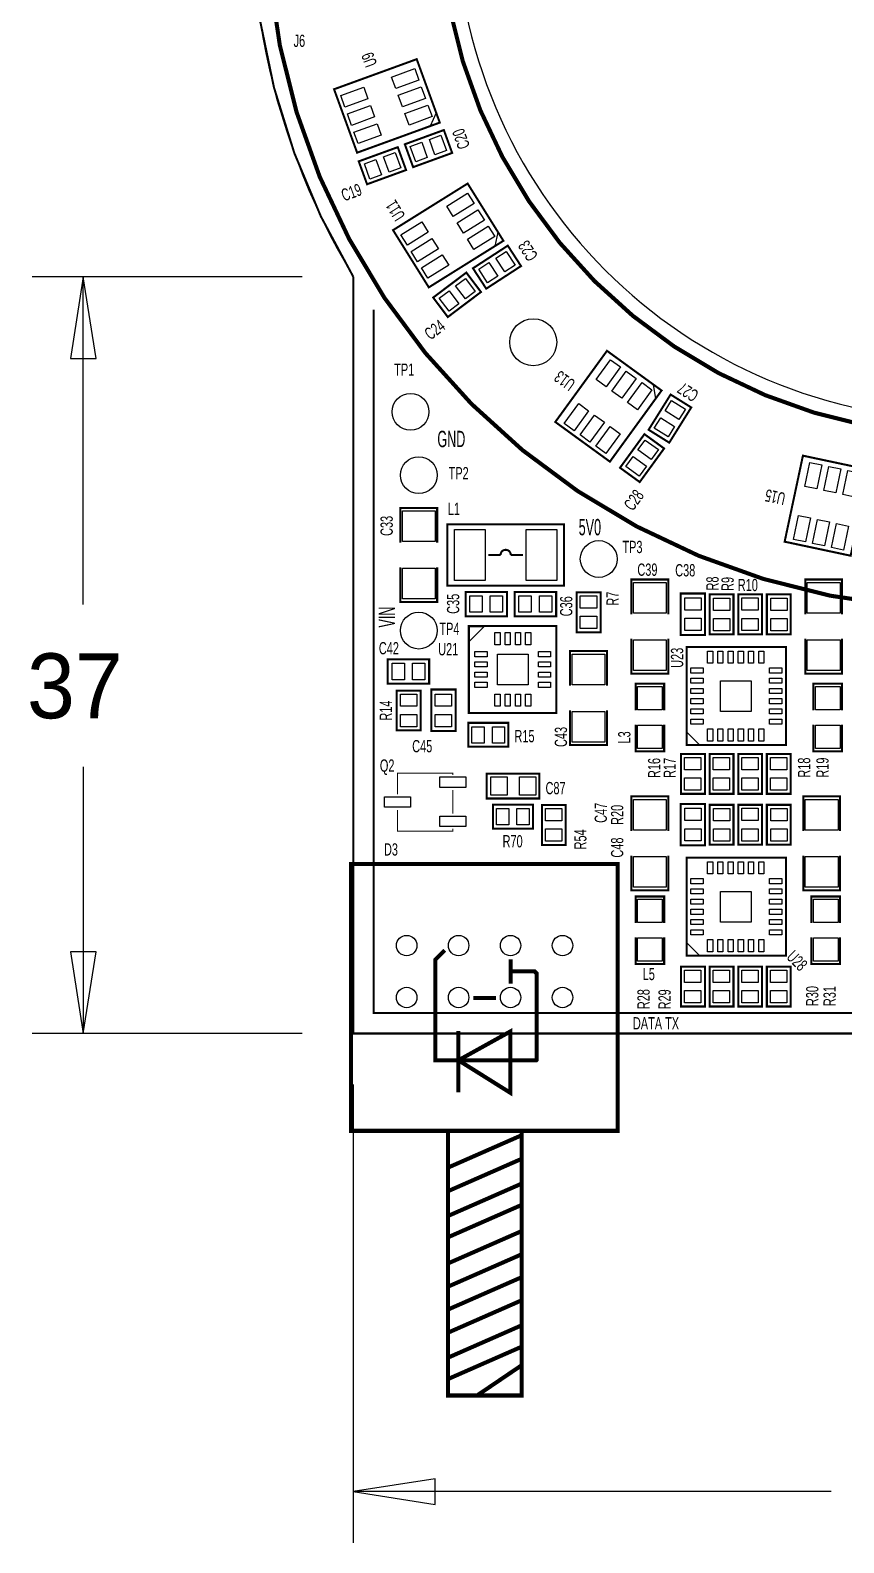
# Model space of a CAD drawing. Extents: x -54 to 67, y -80 to 45.
# Drawn here: x -45.8 to -6, y -79.9 to -5.9 of the extents above; entities that cross this region are included whole.
import ezdxf

# ---------------------------------------------------------------- set-up
doc = ezdxf.new("R2010")
doc.units = 0
for name, color, linetype in [('ASSEMBLY', 80, 'CONTINUOUS'), ('SILK_SCREEN', 7, 'CONTINUOUS'), ('SILK_SCREEN2', 4, 'CONTINUOUS')]:
    doc.layers.add(name, color=color, linetype=linetype)

msp = doc.modelspace()

# ---------------------------------------------------------------- linework, layer by layer
at = {"layer": 'ASSEMBLY', "const_width": 0.1}
msp.add_lwpolyline([(30, -18, 1.766786), (-30, -18)], format="xyb", dxfattribs=at)
at = {"layer": 'ASSEMBLY'}
msp.add_lwpolyline([(25, 0, 1), (-25, 0, 1), (25, 0)], format="xyb", dxfattribs=at)
msp.add_lwpolyline([(25, 0, 1), (-25, 0, 1), (25, 0)], format="xyb", dxfattribs=at)
for points in [[(-26.793278, -8.384896), (-27.92091, -8.79532), (-28.126122, -8.231504), (-26.99849, -7.82108)], [(-29.283378, -9.291296), (-30.41101, -9.70172), (-30.616222, -9.137904), (-29.48859, -8.72748)], [(-26.468278, -9.277596), (-27.59591, -9.68802), (-27.801122, -9.124204), (-26.67349, -8.71378)], [(-26.143378, -10.170296), (-27.27101, -10.58072), (-27.476222, -10.016904), (-26.34859, -9.60648)], [(-28.958478, -10.183996), (-30.08611, -10.59442), (-30.291322, -10.030604), (-29.16369, -9.62018)], [(-28.633578, -11.076696), (-29.76121, -11.48712), (-29.966422, -10.923304), (-28.83879, -10.51288)], [(-26.0054, -12.036483), (-26.279016, -11.284729), (-25.7152, -11.079517), (-25.441584, -11.831271)], [(-26.9451, -12.378483), (-27.218716, -11.626729), (-26.6549, -11.421517), (-26.381284, -12.173271)], [(-28.8946, -12.263517), (-28.620984, -13.015271), (-29.1848, -13.220483), (-29.458416, -12.468729)], [(-27.9549, -11.921517), (-27.681284, -12.673271), (-28.2451, -12.878483), (-28.518716, -12.126729)], [(-24.091695, -14.420863), (-25.109353, -15.056766), (-25.427305, -14.547937), (-24.409647, -13.912034)], [(-23.588295, -15.226563), (-24.605953, -15.862466), (-24.923905, -15.353637), (-23.906247, -14.717734)], [(-26.338995, -15.825163), (-27.356653, -16.461066), (-27.674605, -15.952237), (-26.656947, -15.316334)], [(-23.084895, -16.032163), (-24.102553, -16.668066), (-24.420505, -16.159237), (-23.402847, -15.523334)], [(-25.835595, -16.630863), (-26.853253, -17.266766), (-27.171205, -16.757937), (-26.153547, -16.122034)], [(-25.332195, -17.436463), (-26.349853, -18.072366), (-26.667805, -17.563537), (-25.650147, -16.927634)], [(-22.595046, -17.75426), (-23.030757, -17.083323), (-22.527554, -16.75654), (-22.091843, -17.427477)], [(-23.433746, -18.29886), (-23.869457, -17.627923), (-23.366254, -17.30114), (-22.930543, -17.972077)], [(-24.521135, -18.080001), (-24.039683, -18.71891), (-24.518865, -19.079999), (-25.000317, -18.44109)], [(-25.319735, -18.681801), (-24.838283, -19.32071), (-25.317465, -19.681799), (-25.798917, -19.04289)], [(-16.934124, -22.410225), (-17.639466, -23.381046), (-18.124876, -23.028375), (-17.419534, -22.057554)], [(-16.165524, -22.968625), (-16.870866, -23.939446), (-17.356276, -23.586775), (-16.650934, -22.615954)], [(-15.397024, -23.527025), (-16.102366, -24.497846), (-16.587776, -24.145175), (-15.882434, -23.174354)], [(-18.491724, -24.554125), (-19.197066, -25.524946), (-19.682476, -25.172275), (-18.977134, -24.201454)], [(-14.079857, -24.978382), (-14.758295, -24.554447), (-14.440343, -24.045618), (-13.761905, -24.469553)], [(-17.723224, -25.112525), (-18.428566, -26.083346), (-18.913976, -25.730675), (-18.208634, -24.759854)], [(-14.609757, -25.826382), (-15.288195, -25.402447), (-14.970243, -24.893618), (-14.291805, -25.317553)], [(-16.954624, -25.670925), (-17.659966, -26.641746), (-18.145376, -26.289075), (-17.440034, -25.318254)], [(-15.727271, -25.982181), (-15.080058, -26.452409), (-15.432729, -26.937819), (-16.079942, -26.467591)], [(-16.315071, -26.791181), (-15.667858, -27.261409), (-16.020529, -27.746819), (-16.667742, -27.276591)], [(-7.089309, -27.198385), (-7.338803, -28.372162), (-7.925691, -28.247415), (-7.676197, -27.073638)], [(-6.160109, -27.395885), (-6.409603, -28.569662), (-6.996491, -28.444915), (-6.746997, -27.271138)], [(-5.230809, -27.593385), (-5.480303, -28.767162), (-6.067191, -28.642415), (-5.817697, -27.468638)], [(-26, -30.95), (-27.6, -30.95), (-27.6, -29.45), (-26, -29.45)], [(-7.640309, -29.790485), (-7.889803, -30.964262), (-8.476691, -30.839515), (-8.227197, -29.665738)], [(-6.711009, -29.987985), (-6.960503, -31.161762), (-7.547391, -31.037015), (-7.297897, -29.863238)], [(-5.781809, -30.185485), (-6.031303, -31.359262), (-6.618191, -31.234515), (-6.368697, -30.060738)], [(-25.05, -32.85), (-25.05, -30.35), (-23.55, -30.35), (-23.55, -32.85)], [(-21.55, -32.85), (-21.55, -30.35), (-20.05, -30.35), (-20.05, -32.85)], [(-26, -33.75), (-27.6, -33.75), (-27.6, -32.25), (-26, -32.25)], [(-14.7, -34.45), (-16.3, -34.45), (-16.3, -32.95), (-14.7, -32.95)], [(-6.2, -34.45), (-7.8, -34.45), (-7.8, -32.95), (-6.2, -32.95)], [(-24.3, -34.4), (-24.3, -33.6), (-23.7, -33.6), (-23.7, -34.4)], [(-23.3, -34.4), (-23.3, -33.6), (-22.7, -33.6), (-22.7, -34.4)], [(-21.9, -34.4), (-21.9, -33.6), (-21.3, -33.6), (-21.3, -34.4)], [(-20.9, -34.4), (-20.9, -33.6), (-20.3, -33.6), (-20.3, -34.4)], [(-18.9, -33.6), (-18.1, -33.6), (-18.1, -34.2), (-18.9, -34.2)], [(-13.795, -33.695), (-12.995, -33.695), (-12.995, -34.295), (-13.795, -34.295)], [(-11.59, -34.31), (-12.39, -34.31), (-12.39, -33.71), (-11.59, -33.71)], [(-11, -33.7), (-10.2, -33.7), (-10.2, -34.3), (-11, -34.3)], [(-8.79, -34.31), (-9.59, -34.31), (-9.59, -33.71), (-8.79, -33.71)], [(-18.9, -34.6), (-18.1, -34.6), (-18.1, -35.2), (-18.9, -35.2)], [(-13.795, -34.695), (-12.995, -34.695), (-12.995, -35.295), (-13.795, -35.295)], [(-11.59, -35.31), (-12.39, -35.31), (-12.39, -34.71), (-11.59, -34.71)], [(-11, -34.7), (-10.2, -34.7), (-10.2, -35.3), (-11, -35.3)], [(-8.79, -35.31), (-9.59, -35.31), (-9.59, -34.71), (-8.79, -34.71)], [(-23.075, -36), (-23.075, -35.4), (-22.825, -35.4), (-22.825, -36)], [(-22.575, -36), (-22.575, -35.4), (-22.325, -35.4), (-22.325, -36)], [(-22.075, -36), (-22.075, -35.4), (-21.825, -35.4), (-21.825, -36)], [(-21.575, -36), (-21.575, -35.4), (-21.325, -35.4), (-21.325, -36)], [(-14.7, -37.25), (-16.3, -37.25), (-16.3, -35.75), (-14.7, -35.75)], [(-6.2, -37.25), (-7.8, -37.25), (-7.8, -35.75), (-6.2, -35.75)], [(-27.5, -36.9), (-27.5, -37.7), (-28.1, -37.7), (-28.1, -36.9)], [(-26.5, -36.9), (-26.5, -37.7), (-27.1, -37.7), (-27.1, -36.9)], [(-23.45, -36.575), (-24.05, -36.575), (-24.05, -36.325), (-23.45, -36.325)], [(-23.45, -37.075), (-24.05, -37.075), (-24.05, -36.825), (-23.45, -36.825)], [(-22.95, -37.95), (-22.95, -36.45), (-21.45, -36.45), (-21.45, -37.95)], [(-20.35, -36.575), (-20.95, -36.575), (-20.95, -36.325), (-20.35, -36.325)], [(-20.35, -37.075), (-20.95, -37.075), (-20.95, -36.825), (-20.35, -36.825)], [(-17.7, -37.95), (-19.3, -37.95), (-19.3, -36.45), (-17.7, -36.45)], [(-12.675, -36.9), (-12.675, -36.3), (-12.425, -36.3), (-12.425, -36.9)], [(-12.175, -36.9), (-12.175, -36.3), (-11.925, -36.3), (-11.925, -36.9)], [(-11.675, -36.9), (-11.675, -36.3), (-11.425, -36.3), (-11.425, -36.9)], [(-11.175, -36.9), (-11.175, -36.3), (-10.925, -36.3), (-10.925, -36.9)], [(-10.675, -36.9), (-10.675, -36.3), (-10.425, -36.3), (-10.425, -36.9)], [(-10.175, -36.9), (-10.175, -36.3), (-9.925, -36.3), (-9.925, -36.9)], [(-23.45, -37.575), (-24.05, -37.575), (-24.05, -37.325), (-23.45, -37.325)], [(-20.35, -37.575), (-20.95, -37.575), (-20.95, -37.325), (-20.35, -37.325)], [(-12.9, -37.375), (-13.5, -37.375), (-13.5, -37.125), (-12.9, -37.125)], [(-12.9, -37.875), (-13.5, -37.875), (-13.5, -37.625), (-12.9, -37.625)], [(-9.05, -37.375), (-9.65, -37.375), (-9.65, -37.125), (-9.05, -37.125)], [(-9.05, -37.875), (-9.65, -37.875), (-9.65, -37.625), (-9.05, -37.625)], [(-27.7, -38.4), (-26.9, -38.4), (-26.9, -39), (-27.7, -39)], [(-25.2, -39), (-26, -39), (-26, -38.4), (-25.2, -38.4)], [(-23.45, -38.075), (-24.05, -38.075), (-24.05, -37.825), (-23.45, -37.825)], [(-23.075, -39), (-23.075, -38.4), (-22.825, -38.4), (-22.825, -39)], [(-22.575, -39), (-22.575, -38.4), (-22.325, -38.4), (-22.325, -39)], [(-22.075, -39), (-22.075, -38.4), (-21.825, -38.4), (-21.825, -39)], [(-21.575, -39), (-21.575, -38.4), (-21.325, -38.4), (-21.325, -39)], [(-20.35, -38.075), (-20.95, -38.075), (-20.95, -37.825), (-20.35, -37.825)], [(-14.9, -39.17), (-16.1, -39.17), (-16.1, -38.03), (-14.9, -38.03)], [(-12.9, -38.375), (-13.5, -38.375), (-13.5, -38.125), (-12.9, -38.125)], [(-10.55, -39.25), (-12.05, -39.25), (-12.05, -37.75), (-10.55, -37.75)], [(-9.05, -38.375), (-9.65, -38.375), (-9.65, -38.125), (-9.05, -38.125)], [(-6.2, -39.17), (-7.4, -39.17), (-7.4, -38.03), (-6.2, -38.03)], [(-12.9, -38.875), (-13.5, -38.875), (-13.5, -38.625), (-12.9, -38.625)], [(-12.9, -39.375), (-13.5, -39.375), (-13.5, -39.125), (-12.9, -39.125)], [(-9.05, -38.875), (-9.65, -38.875), (-9.65, -38.625), (-9.05, -38.625)], [(-9.05, -39.375), (-9.65, -39.375), (-9.65, -39.125), (-9.05, -39.125)], [(-27.7, -39.4), (-26.9, -39.4), (-26.9, -40), (-27.7, -40)], [(-25.2, -40), (-26, -40), (-26, -39.4), (-25.2, -39.4)], [(-17.7, -40.75), (-19.3, -40.75), (-19.3, -39.25), (-17.7, -39.25)], [(-14.9, -41.07), (-16.1, -41.07), (-16.1, -39.93), (-14.9, -39.93)], [(-12.9, -39.875), (-13.5, -39.875), (-13.5, -39.625), (-12.9, -39.625)], [(-9.05, -39.875), (-9.65, -39.875), (-9.65, -39.625), (-9.05, -39.625)], [(-6.2, -41.07), (-7.4, -41.07), (-7.4, -39.93), (-6.2, -39.93)], [(-24.2, -40.8), (-24.2, -40), (-23.6, -40), (-23.6, -40.8)], [(-23.2, -40.8), (-23.2, -40), (-22.6, -40), (-22.6, -40.8)], [(-12.675, -40.7), (-12.675, -40.1), (-12.425, -40.1), (-12.425, -40.7)], [(-12.175, -40.7), (-12.175, -40.1), (-11.925, -40.1), (-11.925, -40.7)], [(-11.675, -40.7), (-11.675, -40.1), (-11.425, -40.1), (-11.425, -40.7)], [(-11.175, -40.7), (-11.175, -40.1), (-10.925, -40.1), (-10.925, -40.7)], [(-10.675, -40.7), (-10.675, -40.1), (-10.425, -40.1), (-10.425, -40.7)], [(-10.175, -40.7), (-10.175, -40.1), (-9.925, -40.1), (-9.925, -40.7)], [(-13.8, -41.5), (-13, -41.5), (-13, -42.1), (-13.8, -42.1)], [(-12.4, -41.5), (-11.6, -41.5), (-11.6, -42.1), (-12.4, -42.1)], [(-11, -41.5), (-10.2, -41.5), (-10.2, -42.1), (-11, -42.1)], [(-9.6, -41.5), (-8.8, -41.5), (-8.8, -42.1), (-9.6, -42.1)], [(-24.499, -42.964), (-25.769, -42.964), (-25.769, -42.454), (-24.499, -42.454)], [(-22.48, -42.45), (-22.48, -43.35), (-23.28, -43.35), (-23.28, -42.45)], [(-21.08, -42.45), (-21.08, -43.35), (-21.88, -43.35), (-21.88, -42.45)], [(-13.8, -42.5), (-13, -42.5), (-13, -43.1), (-13.8, -43.1)], [(-12.4, -42.5), (-11.6, -42.5), (-11.6, -43.1), (-12.4, -43.1)], [(-11, -42.5), (-10.2, -42.5), (-10.2, -43.1), (-11, -43.1)], [(-9.6, -42.5), (-8.8, -42.5), (-8.8, -43.1), (-9.6, -43.1)], [(-27.2067, -43.94), (-28.4767, -43.94), (-28.4767, -43.43), (-27.2067, -43.43)], [(-14.7, -45.05), (-16.3, -45.05), (-16.3, -43.55), (-14.7, -43.55)], [(-6.3, -45.05), (-7.9, -45.05), (-7.9, -43.55), (-6.3, -43.55)], [(-24.499, -44.879), (-25.769, -44.879), (-25.769, -44.369), (-24.499, -44.369)], [(-23, -44.8), (-23, -44), (-22.4, -44), (-22.4, -44.8)], [(-22, -44.8), (-22, -44), (-21.4, -44), (-21.4, -44.8)], [(-20.6, -44), (-19.8, -44), (-19.8, -44.6), (-20.6, -44.6)], [(-13.795, -43.985), (-12.995, -43.985), (-12.995, -44.585), (-13.795, -44.585)], [(-11.59, -44.6), (-12.39, -44.6), (-12.39, -44), (-11.59, -44)], [(-11, -43.99), (-10.2, -43.99), (-10.2, -44.59), (-11, -44.59)], [(-8.79, -44.6), (-9.59, -44.6), (-9.59, -44), (-8.79, -44)], [(-20.6, -45), (-19.8, -45), (-19.8, -45.6), (-20.6, -45.6)], [(-13.795, -44.985), (-12.995, -44.985), (-12.995, -45.585), (-13.795, -45.585)], [(-11.59, -45.6), (-12.39, -45.6), (-12.39, -45), (-11.59, -45)], [(-11, -44.99), (-10.2, -44.99), (-10.2, -45.59), (-11, -45.59)], [(-8.79, -45.6), (-9.59, -45.6), (-9.59, -45), (-8.79, -45)], [(-14.7, -47.85), (-16.3, -47.85), (-16.3, -46.35), (-14.7, -46.35)], [(-6.3, -47.85), (-7.9, -47.85), (-7.9, -46.35), (-6.3, -46.35)], [(-12.675, -47.2), (-12.675, -46.6), (-12.425, -46.6), (-12.425, -47.2)], [(-12.175, -47.2), (-12.175, -46.6), (-11.925, -46.6), (-11.925, -47.2)], [(-11.675, -47.2), (-11.675, -46.6), (-11.425, -46.6), (-11.425, -47.2)], [(-11.175, -47.2), (-11.175, -46.6), (-10.925, -46.6), (-10.925, -47.2)], [(-10.675, -47.2), (-10.675, -46.6), (-10.425, -46.6), (-10.425, -47.2)], [(-10.175, -47.2), (-10.175, -46.6), (-9.925, -46.6), (-9.925, -47.2)], [(-12.9, -47.675), (-13.5, -47.675), (-13.5, -47.425), (-12.9, -47.425)], [(-12.9, -48.175), (-13.5, -48.175), (-13.5, -47.925), (-12.9, -47.925)], [(-10.55, -49.55), (-12.05, -49.55), (-12.05, -48.05), (-10.55, -48.05)], [(-9.05, -47.675), (-9.65, -47.675), (-9.65, -47.425), (-9.05, -47.425)], [(-9.05, -48.175), (-9.65, -48.175), (-9.65, -47.925), (-9.05, -47.925)], [(-14.9, -49.57), (-16.1, -49.57), (-16.1, -48.43), (-14.9, -48.43)], [(-12.9, -48.675), (-13.5, -48.675), (-13.5, -48.425), (-12.9, -48.425)], [(-9.05, -48.675), (-9.65, -48.675), (-9.65, -48.425), (-9.05, -48.425)], [(-6.3, -49.57), (-7.5, -49.57), (-7.5, -48.43), (-6.3, -48.43)], [(-12.9, -49.175), (-13.5, -49.175), (-13.5, -48.925), (-12.9, -48.925)], [(-12.9, -49.675), (-13.5, -49.675), (-13.5, -49.425), (-12.9, -49.425)], [(-9.05, -49.175), (-9.65, -49.175), (-9.65, -48.925), (-9.05, -48.925)], [(-9.05, -49.675), (-9.65, -49.675), (-9.65, -49.425), (-9.05, -49.425)], [(-12.9, -50.175), (-13.5, -50.175), (-13.5, -49.925), (-12.9, -49.925)], [(-9.05, -50.175), (-9.65, -50.175), (-9.65, -49.925), (-9.05, -49.925)], [(-14.9, -51.47), (-16.1, -51.47), (-16.1, -50.33), (-14.9, -50.33)], [(-12.675, -51), (-12.675, -50.4), (-12.425, -50.4), (-12.425, -51)], [(-12.175, -51), (-12.175, -50.4), (-11.925, -50.4), (-11.925, -51)], [(-11.675, -51), (-11.675, -50.4), (-11.425, -50.4), (-11.425, -51)], [(-11.175, -51), (-11.175, -50.4), (-10.925, -50.4), (-10.925, -51)], [(-10.675, -51), (-10.675, -50.4), (-10.425, -50.4), (-10.425, -51)], [(-10.175, -51), (-10.175, -50.4), (-9.925, -50.4), (-9.925, -51)], [(-6.3, -51.47), (-7.5, -51.47), (-7.5, -50.33), (-6.3, -50.33)], [(-13.8, -51.9), (-13, -51.9), (-13, -52.5), (-13.8, -52.5)], [(-12.4, -51.9), (-11.6, -51.9), (-11.6, -52.5), (-12.4, -52.5)], [(-11, -51.9), (-10.2, -51.9), (-10.2, -52.5), (-11, -52.5)], [(-9.6, -51.9), (-8.8, -51.9), (-8.8, -52.5), (-9.6, -52.5)], [(-13.8, -52.9), (-13, -52.9), (-13, -53.5), (-13.8, -53.5)], [(-12.4, -52.9), (-11.6, -52.9), (-11.6, -53.5), (-12.4, -53.5)], [(-11, -52.9), (-10.2, -52.9), (-10.2, -53.5), (-11, -53.5)], [(-9.6, -52.9), (-8.8, -52.9), (-8.8, -53.5), (-9.6, -53.5)]]:
    msp.add_lwpolyline(points, close=True, dxfattribs=at)
for points in [[(-32.5, -18), (-45.7, -18)], [(-42.575, -22), (-43.2, -18), (-43.825, -22), (-42.575, -22)], [(-43.2, -34.0313), (-43.2, -18)], [(-43.2, -41.9687), (-43.2, -55)], [(-43.825, -51), (-43.2, -55), (-42.575, -51), (-43.825, -51)], [(-32.5, -55), (-45.7, -55)], [(-30, -57.5), (-30, -79.9)], [(-26, -76.775), (-30, -77.4), (-26, -78.025), (-26, -76.775)], [(-6.6371, -77.4), (-30, -77.4)]]:
    msp.add_lwpolyline(points, dxfattribs=at)
at = {"layer": 'ASSEMBLY', "const_width": 0.1}
msp.add_lwpolyline([(-30, -18), (-30, -55), (30, -55), (30, -18)], dxfattribs=at)
at = {"layer": 'ASSEMBLY'}
for centre, radius in [((-21.2, -21.2), 1.15), ((-27.2, -24.6), 0.9), ((-26.8, -27.7), 0.9), ((-18, -31.8), 0.9), ((-26.8, -35.3), 0.9), ((-27.39, -50.7), 0.5), ((-24.85, -50.7), 0.5), ((-22.31, -50.7), 0.5), ((-19.77, -50.7), 0.5), ((-27.39, -53.24), 0.5), ((-24.85, -53.24), 0.5), ((-22.31, -53.24), 0.5), ((-19.77, -53.24), 0.5)]:
    msp.add_circle(centre, radius, dxfattribs=at)
at = {"layer": 'SILK_SCREEN'}
for points, const_width in [([(34.25, 0, 1), (-34.25, 0, 1), (34.25, 0)], 0.2), ([(25.75, 0, 1), (-25.75, 0, 1), (25.75, 0)], 0.2), ([(-22.8, -31.6, -1), (-22.3, -31.6)], 0.1)]:
    msp.add_lwpolyline(points, format="xyb", dxfattribs=dict(at, const_width=const_width))
for points, const_width in [([(-29.915, -11.6495), (-30.941, -8.8304), (-26.9004, -7.3597), (-25.7716, -10.4607), (-29.8123, -11.9314), (-29.915, -11.6495)], 0.1), ([(-27.1992, -11.4174), (-25.5734, -10.8257), (-25.1665, -11.9439), (-27.0741, -12.6382), (-27.481, -11.52), (-27.1992, -11.4174)], 0.1), ([(-27.7008, -12.8826), (-29.3266, -13.4743), (-29.7335, -12.3561), (-27.8259, -11.6618), (-27.419, -12.78), (-27.7008, -12.8826)], 0.1), ([(-26.4665, -18.2632), (-28.0562, -15.719), (-24.4096, -13.4404), (-22.6609, -16.2389), (-26.3075, -18.5176), (-26.4665, -18.2632)], 0.1), ([(-23.8975, -17.4196), (-22.4466, -16.4773), (-21.7984, -17.4754), (-23.5009, -18.581), (-24.1491, -17.583), (-23.8975, -17.4196)], 0.1), ([(-23.9972, -18.9248), (-25.3789, -19.966), (-26.095, -19.0156), (-24.4738, -17.7939), (-23.7576, -18.7443), (-23.9972, -18.9248)], 0.1), ([(29, -19.6), (29, -54), (-29, -54), (-29, -19.6)], 0.1), ([(-17.6966, -26.8623), (-20.1237, -25.099), (-17.5962, -21.6202), (-14.9264, -23.5599), (-17.4539, -27.0387), (-17.6966, -26.8623)], 0.1), ([(-15.4016, -25.2254), (-14.4849, -23.7583), (-13.4757, -24.3889), (-14.5514, -26.1105), (-15.5606, -25.4799), (-15.4016, -25.2254)], 0.1), ([(-14.9792, -26.6369), (-15.9961, -28.0365), (-16.9588, -27.337), (-15.7656, -25.6947), (-14.8029, -26.3942), (-14.9792, -26.6369)], 0.1), ([(-5.9751, -31.5757), (-8.9095, -30.9519), (-8.0155, -26.7459), (-4.7876, -27.432), (-5.6816, -31.6381), (-5.9751, -31.5757)], 0.1), ([(-27.7, -31), (-27.7, -29.3), (-25.9, -29.3), (-25.9, -31)], 0.1), ([(-25.15, -30.1), (-19.7, -30.1), (-19.7, -33.1), (-25.4, -33.1), (-25.4, -30.1), (-25.15, -30.1)], 0.1), ([(-23.4, -31.6), (-22.8, -31.6)], 0.1), ([(-22.3, -31.6), (-21.7, -31.6)], 0.1), ([(-27.7, -32.2), (-27.7, -33.9), (-25.9, -33.9), (-25.9, -32.2)], 0.1), ([(-16.4, -34.5), (-16.4, -32.8), (-14.6, -32.8), (-14.6, -34.5)], 0.1), ([(-7.9, -34.5), (-7.9, -32.8), (-6.1, -32.8), (-6.1, -34.5)], 0.1), ([(-24.21, -33.41), (-22.48, -33.41), (-22.48, -34.6), (-24.51, -34.6), (-24.51, -33.41), (-24.21, -33.41)], 0.1), ([(-21.81, -33.41), (-20.08, -33.41), (-20.08, -34.6), (-22.11, -34.6), (-22.11, -33.41), (-21.81, -33.41)], 0.1), ([(-17.91, -34.05), (-17.91, -35.38), (-19.08, -35.38), (-19.08, -33.43), (-17.91, -33.43), (-17.91, -34.05)], 0.1), ([(-12.805, -33.785), (-12.805, -35.515), (-13.995, -35.515), (-13.995, -33.485), (-12.805, -33.485), (-12.805, -33.785)], 0.1), ([(-12.58, -34.86), (-12.58, -33.53), (-11.41, -33.53), (-11.41, -35.48), (-12.58, -35.48), (-12.58, -34.86)], 0.1), ([(-10.01, -34.15), (-10.01, -35.48), (-11.18, -35.48), (-11.18, -33.53), (-10.01, -33.53), (-10.01, -34.15)], 0.1), ([(-9.78, -34.86), (-9.78, -33.53), (-8.61, -33.53), (-8.61, -35.48), (-9.78, -35.48), (-9.78, -34.86)], 0.1), ([(-24.191, -35.078), (-20.078, -35.078), (-20.078, -39.332), (-24.352, -39.332), (-24.352, -35.078), (-24.191, -35.078)], 0.1), ([(-16.4, -35.7), (-16.4, -37.4), (-14.6, -37.4), (-14.6, -35.7)], 0.1), ([(-12.8, -36.1), (-8.85, -36.1), (-8.85, -40.9), (-13.7, -40.9), (-13.7, -36.1), (-12.8, -36.1)], 0.1), ([(-7.9, -35.7), (-7.9, -37.4), (-6.1, -37.4), (-6.1, -35.7)], 0.1), ([(-26.59, -37.89), (-28.32, -37.89), (-28.32, -36.7), (-26.29, -36.7), (-26.29, -37.89), (-26.59, -37.89)], 0.1), ([(-19.4, -38), (-19.4, -36.3), (-17.6, -36.3), (-17.6, -38)], 0.1), ([(-26.71, -38.85), (-26.71, -40.18), (-27.88, -40.18), (-27.88, -38.23), (-26.71, -38.23), (-26.71, -38.85)], 0.1), ([(-26.19, -39.91), (-26.19, -38.18), (-25, -38.18), (-25, -40.21), (-26.19, -40.21), (-26.19, -39.91)], 0.1), ([(-16.2, -39.2), (-16.2, -37.9), (-14.8, -37.9), (-14.8, -39.2)], 0.1), ([(-7.5, -39.2), (-7.5, -37.9), (-6.1, -37.9), (-6.1, -39.2)], 0.1), ([(-19.4, -39.2), (-19.4, -40.9), (-17.6, -40.9), (-17.6, -39.2)], 0.1), ([(-23.75, -39.81), (-22.42, -39.81), (-22.42, -40.98), (-24.37, -40.98), (-24.37, -39.81), (-23.75, -39.81)], 0.1), ([(-16.2, -39.9), (-16.2, -41.2), (-14.8, -41.2), (-14.8, -39.9)], 0.1), ([(-7.5, -39.9), (-7.5, -41.2), (-6.1, -41.2), (-6.1, -39.9)], 0.1), ([(-12.81, -41.95), (-12.81, -43.28), (-13.98, -43.28), (-13.98, -41.33), (-12.81, -41.33), (-12.81, -41.95)], 0.1), ([(-11.41, -41.95), (-11.41, -43.28), (-12.58, -43.28), (-12.58, -41.33), (-11.41, -41.33), (-11.41, -41.95)], 0.1), ([(-10.01, -41.95), (-10.01, -43.28), (-11.18, -43.28), (-11.18, -41.33), (-10.01, -41.33), (-10.01, -41.95)], 0.1), ([(-8.61, -41.95), (-8.61, -43.28), (-9.78, -43.28), (-9.78, -41.33), (-8.61, -41.33), (-8.61, -41.95)], 0.1), ([(-27.8417, -43.307), (-27.8417, -42.27), (-25.134, -42.27), (-25.134, -42.3668)], 0.05), ([(-21.27, -43.51), (-23.48, -43.51), (-23.48, -42.29), (-20.91, -42.29), (-20.91, -43.51), (-21.27, -43.51)], 0.1), ([(-25.134, -44.2469), (-25.134, -43.0868)], 0.05), ([(-16.4, -45.1), (-16.4, -43.4), (-14.6, -43.4), (-14.6, -45.1)], 0.1), ([(-8, -45.1), (-8, -43.4), (-6.2, -43.4), (-6.2, -45.1)], 0.1), ([(-27.8417, -44.0636), (-27.8417, -45.1), (-25.134, -45.1), (-25.134, -44.9784)], 0.05), ([(-22.55, -43.81), (-21.22, -43.81), (-21.22, -44.98), (-23.17, -44.98), (-23.17, -43.81), (-22.55, -43.81)], 0.1), ([(-19.61, -44.45), (-19.61, -45.78), (-20.78, -45.78), (-20.78, -43.83), (-19.61, -43.83), (-19.61, -44.45)], 0.1), ([(-12.805, -44.075), (-12.805, -45.805), (-13.995, -45.805), (-13.995, -43.775), (-12.805, -43.775), (-12.805, -44.075)], 0.1), ([(-12.58, -45.15), (-12.58, -43.82), (-11.41, -43.82), (-11.41, -45.77), (-12.58, -45.77), (-12.58, -45.15)], 0.1), ([(-10.01, -44.44), (-10.01, -45.77), (-11.18, -45.77), (-11.18, -43.82), (-10.01, -43.82), (-10.01, -44.44)], 0.1), ([(-9.78, -45.15), (-9.78, -43.82), (-8.61, -43.82), (-8.61, -45.77), (-9.78, -45.77), (-9.78, -45.15)], 0.1), ([(-16.4, -46.3), (-16.4, -48), (-14.6, -48), (-14.6, -46.3)], 0.1), ([(-12.8, -46.4), (-8.85, -46.4), (-8.85, -51.2), (-13.7, -51.2), (-13.7, -46.4), (-12.8, -46.4)], 0.1), ([(-8, -46.3), (-8, -48), (-6.2, -48), (-6.2, -46.3)], 0.1), ([(-17.07, -54.49), (-17.07, -46.71), (-30.11, -46.71), (-30.11, -59.76), (-17.07, -59.76), (-17.07, -54.49)], 0.2), ([(-16.2, -49.6), (-16.2, -48.3), (-14.8, -48.3), (-14.8, -49.6)], 0.1), ([(-7.6, -49.6), (-7.6, -48.3), (-6.2, -48.3), (-6.2, -49.6)], 0.1), ([(-16.2, -50.3), (-16.2, -51.6), (-14.8, -51.6), (-14.8, -50.3)], 0.1), ([(-7.6, -50.3), (-7.6, -51.6), (-6.2, -51.6), (-6.2, -50.3)], 0.1), ([(-22.22, -51.96), (-21.14, -51.96), (-21.03, -52.07), (-21.03, -56.29), (-21.05, -56.31), (-25.99, -56.31), (-25.99, -51.39), (-25.53, -50.93)], 0.2), ([(-22.3, -51.37), (-22.3, -52.56)], 0.2), ([(-12.81, -52.35), (-12.81, -53.68), (-13.98, -53.68), (-13.98, -51.73), (-12.81, -51.73), (-12.81, -52.35)], 0.1), ([(-11.41, -52.35), (-11.41, -53.68), (-12.58, -53.68), (-12.58, -51.73), (-11.41, -51.73), (-11.41, -52.35)], 0.1), ([(-10.01, -52.35), (-10.01, -53.68), (-11.18, -53.68), (-11.18, -51.73), (-10.01, -51.73), (-10.01, -52.35)], 0.1), ([(-8.61, -52.35), (-8.61, -53.68), (-9.78, -53.68), (-9.78, -51.73), (-8.61, -51.73), (-8.61, -52.35)], 0.1), ([(-24.13, -53.26), (-23.03, -53.26)], 0.2), ([(-22.32, -57.9), (-22.32, -54.9), (-24.86, -56.31), (-22.32, -57.9)], 0.2), ([(-24.86, -54.87), (-24.86, -57.87)], 0.2), ([(-21.78, -59.98), (-25.4, -61.57)], 0.2), ([(-25.37, -59.7), (-25.37, -72.7), (-21.77, -72.7), (-21.77, -59.7)], 0.2), ([(-21.75, -61.12), (-25.37, -62.71)], 0.2), ([(-21.79, -62.35), (-25.41, -63.94)], 0.2), ([(-21.79, -63.39), (-25.41, -64.98)], 0.2), ([(-21.79, -64.67), (-25.41, -66.26)], 0.2), ([(-21.8, -65.81), (-25.42, -67.4)], 0.2), ([(-21.8, -66.93), (-25.42, -68.52)], 0.2), ([(-21.8, -68.06), (-25.42, -69.65)], 0.2), ([(-21.77, -69.27), (-25.39, -70.86)], 0.2), ([(-21.78, -70.32), (-25.4, -71.91)], 0.2), ([(-21.78, -71.23), (-23.92, -72.68)], 0.2)]:
    msp.add_lwpolyline(points, dxfattribs=dict(at, const_width=const_width))
for points in [[(-25.7716, -10.4607), (-25.9426, -9.9909), (-26.2415, -10.6317)], [(-22.6609, -16.2389), (-22.9258, -15.8149), (-23.0849, -16.5039)], [(-14.9264, -23.5599), (-15.3309, -23.266), (-15.2203, -23.9644)], [(-24.315, -35.1), (-23.6, -35.1), (-23.6, -35.104), (-24.315, -35.819)], [(-13.7, -40.9), (-13.05, -40.9), (-13.7, -40.25)], [(-13.7, -51.2), (-13.05, -51.2), (-13.7, -50.55)]]:
    msp.add_lwpolyline(points, close=True, dxfattribs=at)
at = {"layer": 'SILK_SCREEN2'}
msp.add_lwpolyline([(-30, -55), (30, -55), (30, -18, 1.766667), (-30, -18)], format="xyb", close=True, dxfattribs=at)

# ---------------------------------------------------------------- texts
at = {"layer": 'ASSEMBLY', "width": 0.992}
msp.add_text('37', height=3.175, dxfattribs=at).set_placement((-45.9559, -39.5875))
at = {"layer": 'SILK_SCREEN'}
for s, height, width, p in [('J6', 0.6, 0.666667, (-32.92, -6.76)), ('TP1', 0.6, 0.666667, (-28, -22.84)), ('GND', 0.8, 0.575, (-25.89, -26.33)), ('TP2', 0.6, 0.666667, (-25.34, -27.9)), ('L1', 0.6, 0.666667, (-25.38, -29.65)), ('5V0', 0.8, 0.575, (-18.98, -30.64)), ('TP3', 0.6, 0.666667, (-16.84, -31.51)), ('C39', 0.6, 0.666667, (-16.11, -32.62)), ('C38', 0.6, 0.666667, (-14.26, -32.65)), ('R10', 0.6, 0.666667, (-11.2, -33.37)), ('TP4', 0.6, 0.666667, (-25.79, -35.51)), ('C42', 0.6, 0.666667, (-28.75, -36.46)), ('U21', 0.6, 0.666667, (-25.85, -36.51)), ('C45', 0.6, 0.666667, (-27.12, -41.25)), ('R15', 0.6, 0.666667, (-22.12, -40.76)), ('Q2', 0.6, 0.666667, (-28.7, -42.2)), ('C87', 0.6, 0.666667, (-20.6, -43.3)), ('D3', 0.6, 0.666667, (-28.5, -46.3)), ('R70', 0.6, 0.666667, (-22.7, -45.9)), ('L5', 0.6, 0.666667, (-15.85, -52.39)), ('DATA TX', 0.6, 0.666667, (-16.33, -54.8))]:
    msp.add_text(s, height=height, dxfattribs=dict(at, width=width)).set_placement(p)
for s, height, rotation, width, p in [('U9', 0.6, 110, 0.666667, (-28.8222, -7.6055)), ('C20', 0.6, 110, 0.666667, (-24.28, -11.62)), ('C19', 0.6, 20, 0.666667, (-30.45, -14.32)), ('U11', 0.6, 122, 0.666667, (-27.43, -15.02)), ('C23', 0.6, 123, 0.666667, (-20.94, -16.98)), ('C24', 0.6, 37, 0.666667, (-26.23, -21.12)), ('U13', 0.6, 144, 0.666667, (-19.09, -23.13)), ('C27', 0.6, 148, 0.666667, (-13.06, -23.64)), ('C28', 0.6, 54, 0.666667, (-16.33, -29.49)), ('U15', 0.6, 168, 0.666667, (-8.83, -28.58)), ('C33', 0.6, 90, 0.666667, (-28.07, -30.67)), ('R8', 0.6, 90, 0.666667, (-12.14, -33.34)), ('R9', 0.6, 90, 0.666667, (-11.4, -33.36)), ('C35', 0.6, 90, 0.666667, (-24.82, -34.48)), ('C36', 0.6, 90, 0.666667, (-19.29, -34.6)), ('R7', 0.6, 90, 0.666667, (-17.02, -34.08)), ('VIN', 0.8, 90, 0.575, (-27.96, -35.15)), ('U23', 0.6, 90, 0.666667, (-13.87, -37.12)), ('R14', 0.6, 90, 0.666667, (-28.11, -39.7)), ('C43', 0.6, 90, 0.666667, (-19.55, -40.99)), ('L3', 0.6, 90, 0.666667, (-16.45, -40.82)), ('R16', 0.6, 90, 0.666667, (-14.99, -42.51)), ('R17', 0.6, 90, 0.666667, (-14.23, -42.5)), ('R18', 0.6, 90, 0.666667, (-7.66, -42.49)), ('R19', 0.6, 90, 0.666667, (-6.76, -42.49)), ('C47', 0.6, 90, 0.666667, (-17.6, -44.7)), ('R20', 0.6, 90, 0.666667, (-16.8, -44.8)), ('R54', 0.6, 90, 0.666667, (-18.6, -46)), ('C48', 0.6, 90, 0.666667, (-16.8, -46.4)), ('U28', 0.6, 315, 0.666667, (-8.86, -51.3)), ('R28', 0.6, 90, 0.666667, (-15.51, -53.81)), ('R29', 0.6, 90, 0.666667, (-14.48, -53.82)), ('R30', 0.6, 90, 0.666667, (-7.26, -53.66)), ('R31', 0.6, 90, 0.666667, (-6.41, -53.66))]:
    msp.add_text(s, height=height, rotation=rotation, dxfattribs=dict(at, width=width)).set_placement(p)

doc.saveas('drawing.dxf')
